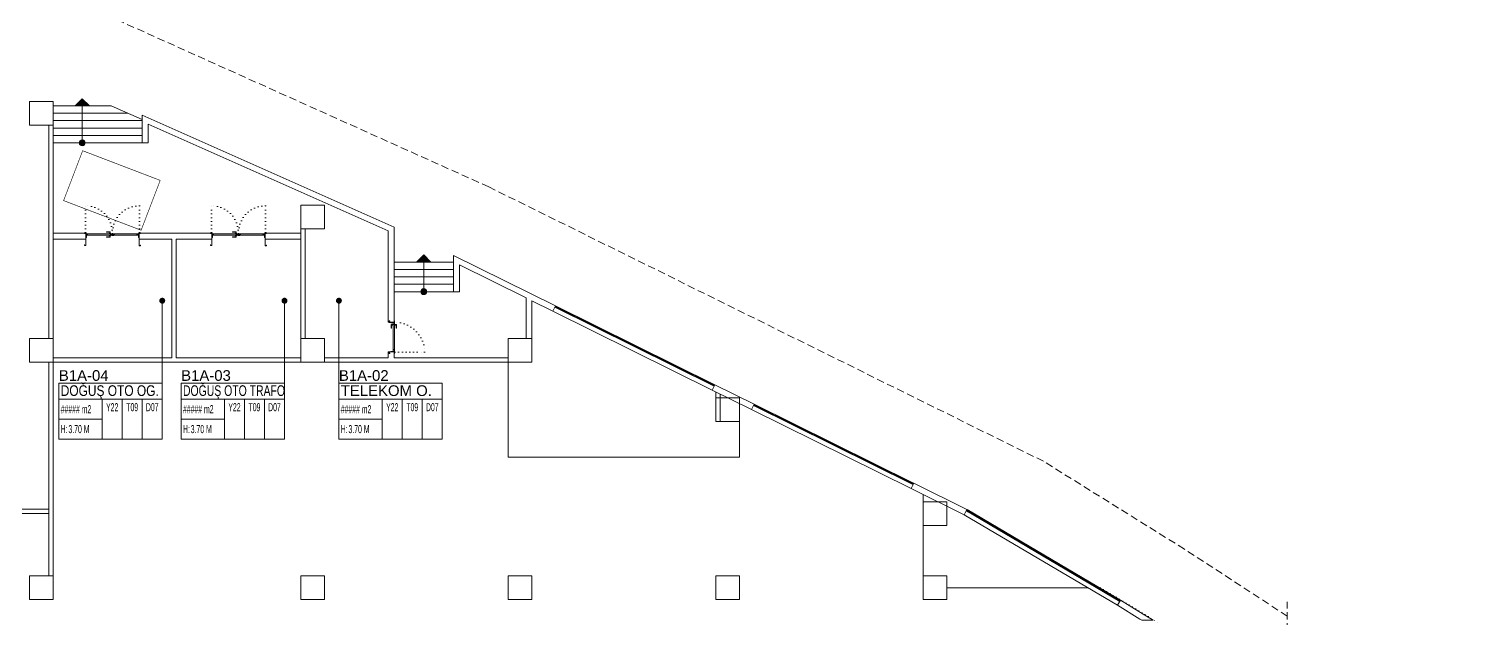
# Model space of a CAD drawing. Header units: metres. Extents: x -13621 to 152406, y -16073 to 22221.
# Drawn here: x 91522 to 96375, y 3937 to 5925 of the extents above; entities that cross this region are included whole.
import ezdxf
from ezdxf.enums import TextEntityAlignment as Align

# ---------------------------------------------------------------- set-up
doc = ezdxf.new("R2010")
doc.units = ezdxf.units.M
doc.header["$LTSCALE"] = 100
doc.header["$MEASUREMENT"] = 0
doc.linetypes.add('DOT2', pattern=[0.125, 0, -0.125])
doc.linetypes.add('HIDDEN', pattern=[0.375, 0.25, -0.125])
doc.layers.get('0').update_dxf_attribs({"color": 9, "lineweight": 9})
for name, color, linetype, lineweight in [('00', 9, 'Continuous', 9), ('01', 9, 'Continuous', 9), ('05S', 9, 'Continuous', 9), ('06B', 9, 'Continuous', 9), ('06C', 9, 'Continuous', 9), ('06D', 9, 'Continuous', 9), ('10', 9, 'Continuous', 9), ('15', 9, 'Continuous', 9), ('19', 9, 'Continuous', 9), ('20', 9, 'DOT2', 9), ('21_mahal200', 9, 'Continuous', 9)]:
    doc.layers.add(name, color=color, linetype=linetype, lineweight=lineweight)
doc.styles.add('Arial', font='arial.ttf', dxfattribs={"height": 2.5})
doc.styles.add('MuuM_TEXT-STANDART', font='ARIALN.TTF')
doc.dimstyles.new('MuuM_DIM200', dxfattribs={"dimscale": 20, "dimtxt": 2, "dimasz": 1, "dimexe": 1, "dimexo": 1, "dimgap": 1, "dimtad": 1, "dimdec": 1, "dimrnd": 0.5, "dimdsep": 46, "dimtxsty": 'MuuM_TEXT-STANDART', "dimblk": 'ARCHTICK', "dimcen": 0, "dimdle": 0.15, "dimclrd": 256, "dimclre": 256, "dimclrt": 256, "dimadec": 0, "dimazin": 0, "dimtfac": 5, "dimtdec": 1, "dimtix": 1, "dimtmove": 2, "dimatfit": 3, "dimldrblk": 'DOT', "dimfxl": 3, "dimfxlon": 1, "dimtolj": 1, "dimlwd": -1, "dimlwe": -1, "dimarcsym": 0})

# ---------------------------------------------------------------- blocks, each defined once
blk = doc.blocks.new('p-kolon_80x80')
blk.add_lwpolyline([(-40, -40), (40, -40), (40, 40), (-40, 40)], close=True)
blk = doc.blocks.new('1.Bod.Ara.Sitatik Elk')
at = {"layer": '01'}
for p in [(7565, -2990), (8480, -3340), (7565, -3790), (8480, -3790), (9180, -3790), (9880, -3990), (10580, -4340), (7565, -4590), (8480, -4590), (9180, -4590), (9880, -4590), (10580, -4590)]:
    blk.add_blockref('p-kolon_80x80', p, dxfattribs=at)
blk = doc.blocks.new('_ArchTick')
at = {"color": 0, "linetype": 'ByBlock', "const_width": 0.15}
blk.add_lwpolyline([(-0.5, -0.5), (0.5, 0.5)], dxfattribs=at)
blk = doc.blocks.new('_Dot')
at = {"color": 0, "linetype": 'ByBlock', "lineweight": -2}
blk.add_line((-0.5, 0), (-1, 0), dxfattribs=at)
at = {"color": 0, "linetype": 'ByBlock', "const_width": 0.5}
blk.add_lwpolyline([(-0.25, 0, 1), (0.25, 0, 1)], format="xyb", close=True, dxfattribs=at)
blk = doc.blocks.new('0_roomno2')
blk.add_lwpolyline([(19.38, -10.5), (0, -10.5), (0, 0), (19.38, 0)], close=True)
for points in [[(0, -3), (19.38, -3)], [(8.12, -3), (8.12, -10.5)], [(11.88, -3), (11.88, -10.5)], [(15.62, -3), (15.62, -10.5)], [(0, -6.75), (8.12, -6.75)]]:
    blk.add_lwpolyline(points)
at = {"style": 'MuuM_TEXT-STANDART', "width": 0.6}
blk.add_text('H:', height=1.5, dxfattribs=at).set_placement((0.35, -8.61), align=Align.MIDDLE_LEFT)
at = {"style": 'Arial'}
blk.add_attdef('ODANO', (0, 1.17), '', height=2, dxfattribs=at)
blk.add_attdef('MEKANADI', text='', height=2, dxfattribs=at).set_placement((0.35, -3), align=Align.BOTTOM_LEFT)
at = {"style": 'MuuM_TEXT-STANDART', "width": 0.6}
for tag, p in [('M2', (0.35, -4.88)), ('TEMIZTAVANYUKSEKLIGI', (1.8, -8.61))]:
    blk.add_attdef(tag, text='', height=1.5, dxfattribs=at).set_placement(p, align=Align.MIDDLE_LEFT)
for tag, p in [('YER01', (10, -4.5)), ('TAVAN01', (13.75, -4.5)), ('DUVAR01', (17.5, -4.5)), ('YER02', (10, -6.75)), ('TAVAN02', (13.75, -6.75)), ('DUVAR02', (17.5, -6.75)), ('YER03', (10, -9)), ('TAVAN03', (13.75, -9)), ('DUVAR03', (17.5, -9))]:
    blk.add_attdef(tag, text='', height=1.5, dxfattribs=at).set_placement(p, align=Align.MIDDLE_CENTER)
blk = doc.blocks.new('prf-scr2')
at = {"linetype": 'DOT2', "ltscale": 10}
blk.add_line((0, 0.2), (0, -1.1), dxfattribs=at)
for p, q in [((-0.1, -0.2), (0.1, -0.3)), ((0.1, -0.2), (-0.1, -0.2)), ((0.1, -0.3), (-0.1, -0.3)), ((-0.1, -0.3), (0.1, -0.4)), ((0.1, -0.4), (-0.1, -0.4)), ((0.1, -0.5), (-0.1, -0.4)), ((-0.1, -0.4), (0.1, -0.4)), ((0.1, -0.6), (-0.1, -0.5)), ((-0.1, -0.5), (0.1, -0.5)), ((-0.1, -0.6), (0.1, -0.7)), ((0.1, -0.6), (-0.1, -0.6)), ((-0.1, -0.6), (0.1, -0.6)), ((-0.1, -0.7), (0.1, -0.8)), ((0.1, -0.7), (-0.1, -0.7)), ((-0.1, -0.8), (0.1, -0.8)), ((0.1, -0.8), (-0.1, -0.8)), ((0.1, -0.2), (0, -0.1)), ((0, -0.2), (0.1, -0.2))]:
    blk.add_line(p, q)
blk.add_lwpolyline([(0.2, 0), (-0.2, 0), (-0.2, 0), (-0.1, -0.1), (0.1, -0.1), (0.2, 0), (0.2, 0)], close=True)
for points in [[(0.2, 0), (-0.2, 0)], [(-0.1, -0.1), (-0.1, -0.2), (-0.1, -0.2), (-0.1, -0.2), (-0.1, -0.2), (-0.1, -0.3), (-0.1, -0.3), (-0.1, -0.3), (-0.1, -0.3), (-0.1, -0.4), (-0.1, -0.4), (-0.1, -0.4), (-0.1, -0.4), (-0.1, -0.4), (-0.1, -0.5), (-0.1, -0.5), (-0.1, -0.5), (-0.1, -0.5), (-0.1, -0.5), (-0.1, -0.5), (-0.1, -0.6), (-0.1, -0.6), (-0.1, -0.6), (-0.1, -0.6), (-0.1, -0.6), (-0.1, -0.7), (-0.1, -0.7), (-0.1, -0.7), (-0.1, -0.7), (-0.1, -0.7), (-0.1, -0.8), (-0.1, -0.8), (-0.1, -0.8), (-0.1, -0.8), (0, -0.9), (0, -0.9), (0, -0.9), (0.1, -0.8), (0.1, -0.8), (0.1, -0.7), (0.1, -0.7), (0.1, -0.7), (0.1, -0.7), (0.1, -0.7), (0.1, -0.7), (0.1, -0.6), (0.1, -0.6), (0.1, -0.6), (0.1, -0.6), (0.1, -0.6), (0.1, -0.5), (0.1, -0.5), (0.1, -0.5), (0.1, -0.5), (0.1, -0.4), (0.1, -0.4), (0.1, -0.4), (0.1, -0.4), (0.1, -0.4), (0.1, -0.3), (0.1, -0.3), (0.1, -0.3), (0.1, -0.3), (0.1, -0.3), (0.1, -0.3), (0.1, -0.2), (0.1, -0.2), (0.1, -0.2), (0.1, -0.2), (0.1, -0.2), (0.1, -0.1)]]:
    blk.add_lwpolyline(points)
blk = doc.blocks.new('gr-p-barel kilitli kapı kolu')
at = {"layer": '05S'}
h = blk.add_hatch(color=256, dxfattribs=at)
h.paths.add_polyline_path([(1.3, 0.8), (-1.3, 0.8), (-1.3, 0.7), (1.3, 0.7)])
h.paths.add_polyline_path([(2.75, 0.7), (-2.75, 0.7), (-2.75, 0), (2.75, 0)])
h.paths.add_polyline_path([(-11.7, 4.9), (-11.7, 6.7), (0.9, 6.7), (0.9, 0.8), (-0.9, 0.8), (-0.9, 4.9)])
at = {"flags": 128}
for points in [[(-0.9, 0.8), (-0.9, 4.9), (-11.7, 4.9), (-11.7, 6.7), (0.9, 6.7), (0.9, 0.8)], [(-0.8, 5), (0.8, 6.6)]]:
    blk.add_lwpolyline(points, dxfattribs=at)
blk.add_lwpolyline([(-2.75, 0), (-2.75, 0.7), (2.75, 0.7), (2.75, 0)])
blk.add_lwpolyline([(-1.3, 0.7), (1.3, 0.7), (1.3, 0.8), (-1.3, 0.8)], close=True)
blk = doc.blocks.new('K2_SAC')
at = {"layer": '06C'}
blk.add_lwpolyline([(-71.5, 60.3, 1), (-71.8, 59.6), (-69.9, 58.9), (-69.6, 59.7), (-71.6, 60.4)], format="xyb", dxfattribs=at)
blk.add_arc((-71.6, 60), 0.5, 34.0049, 287.7447, dxfattribs=at)
at = {"layer": '10'}
for points in [[(-161, 84.1, 0.414214), (-160.8, 83.7), (-159.8, 83.3, 0.414214), (-159.5, 83.5), (-157.4, 89.6, 0.414214), (-157.5, 90, 0.414214), (-157.9, 89.8), (-158.2, 88.9), (-159.2, 89.3), (-156.2, 97.8, 0.414214), (-156.4, 98.1), (-160.6, 99.6, 0.414214), (-160.9, 99.4), (-161.2, 98.5, 0.414214), (-161, 98.2), (-160, 97.8), (-159.9, 98), (-161, 98.4, -0.414214), (-161, 98.5), (-160.7, 99.3, -0.414214), (-160.6, 99.4), (-156.5, 97.9, -0.414214), (-156.4, 97.8), (-159.4, 89.1), (-158.1, 88.7), (-157.7, 89.7, -0.414214), (-157.6, 89.8, -0.414214), (-157.5, 89.6), (-159.6, 83.6, -0.414214), (-159.8, 83.5), (-160.7, 83.9, -0.414214), (-160.8, 84), (-160.5, 84.8), (-160.7, 84.9)], [(-156.5, 98.7), (-155.4, 97.7), (-156.3, 94.9), (-156.2, 94.9), (-155.2, 97.7), (-156.3, 98.8, 14.796002)], [(-174.4, 60.3, 0.414214), (-174.4, 60.2), (-170.2, 58.7, 0.414214), (-170.1, 58.8), (-159.7, 88.3), (-159.5, 88.2), (-169.9, 58.7, -0.414214), (-170.3, 58.6), (-174.4, 60, -0.414214), (-174.6, 60.4), (-174.3, 61.2, -0.414214), (-173.9, 61.4), (-172.9, 61.1), (-173, 60.9), (-174, 61.2, 0.414214), (-174.1, 61.2)], [(4, -2.7, -0.414214), (3.9, -2.7), (-0.3, -1.3, -0.414214), (-0.4, -1.2), (10.4, 29.3), (10.2, 29.4), (-0.6, -1.1, 0.414214), (-0.4, -1.5), (3.8, -2.9, 0.414214), (4.2, -2.7), (4.5, -1.9, 0.414214), (4.3, -1.5), (3.2, -1.1), (3.2, -1.3), (4.2, -1.7, -0.414214), (4.3, -1.8)], [(8.7, 25.2, -0.414214), (8.3, 25), (7.4, 25.4, -0.414214), (7.2, 25.7), (9.3, 31.8, -0.414214), (9.7, 32, -0.414214), (9.9, 31.6), (9.6, 30.7), (10.5, 30.4), (13.5, 38.9, -0.414214), (13.9, 39.1), (18, 37.7, -0.414214), (18.2, 37.3), (17.9, 36.4, -0.414214), (17.5, 36.2), (16.5, 36.6), (16.5, 36.8), (17.6, 36.4, 0.414214), (17.7, 36.5), (18, 37.3, 0.414214), (17.9, 37.5), (13.8, 38.9, 0.414214), (13.7, 38.8), (10.6, 30.2), (9.3, 30.6), (9.7, 31.7, 0.414214), (9.6, 31.8, 0.414214), (9.5, 31.7), (7.4, 25.7, 0.414214), (7.5, 25.5), (8.4, 25.2, 0.414214), (8.5, 25.3), (8.8, 26.1), (9, 26.1)], [(14.3, 39.5), (12.8, 39.3), (11.8, 36.6), (11.6, 36.7), (12.6, 39.5), (14.2, 39.7, -14.796002)]]:
    blk.add_lwpolyline(points, format="xyb", close=True, dxfattribs=at)
for points in [[(-73.8, 64.8), (-74.4, 62.9), (-74.1, 62.8), (-74.5, 61.8), (-157.3, 90.5), (-157, 91.5), (-156.7, 91.4), (-156.1, 93.3), (-156.3, 93.4), (-156.9, 91.8), (-157.2, 91.9), (-157.7, 90.3), (-74.3, 61.4), (-73.8, 63), (-74, 63.1), (-73.5, 64.7)], [(-74.4, 62.9), (-73.8, 64.8), (-73.2, 64.6), (-72.7, 66.1), (-156.1, 95.1), (-156.6, 93.5), (-156.1, 93.3), (-156.7, 91.4), (-156.4, 91.3), (-155.7, 93.5), (-156.2, 93.7), (-155.9, 94.7), (-73, 66), (-73.4, 65), (-74, 65.2), (-74.7, 63), (-74.4, 62.9)], [(-72.2, 64.2), (-72.8, 62.3), (-73.1, 62.4), (-73.4, 61.4), (9.9, 32.5), (10.2, 33.5), (9.9, 33.6), (10.6, 35.5), (10.9, 35.4), (10.3, 33.8), (10.6, 33.7), (10.1, 32.2), (-73.8, 61.3), (-73.3, 62.8), (-73, 62.7), (-72.4, 64.3)], [(-72.8, 62.3), (-72.2, 64.2), (-72.7, 64.4), (-72.2, 66), (11.7, 36.9), (11.2, 35.3), (10.6, 35.5), (9.9, 33.6), (9.7, 33.7), (10.4, 35.9), (11, 35.7), (11.3, 36.7), (-72, 65.6), (-72.3, 64.6), (-71.8, 64.4), (-72.5, 62.2), (-72.8, 62.3)]]:
    blk.add_lwpolyline(points, dxfattribs=at)
for points in [[(-156.7, 90.5), (-152.9, 89.2), (-151.6, 93), (-155.4, 94.3)], [(-156.3, 90.7), (-153.1, 89.6), (-152, 92.8), (-155.2, 93.9)], [(-75, 62.2), (-80.7, 64.1), (-79.3, 67.9), (-73.7, 66)], [(-75.2, 62.6), (-80.3, 64.3), (-79.2, 67.5), (-74.1, 65.8)], [(-75.2, 61), (-73.4, 60.4), (-73.2, 60.9), (-75.6, 61.7), (-75.6, 61.7), (-75.7, 61.2)], [(-71.3, 66.4), (-73.1, 67), (-73.3, 66.5), (-71.5, 65.9), (-70.9, 65.7), (-70.7, 66.2)], [(-72.8, 61.4), (-67.1, 59.5), (-65.8, 63.2), (-71.5, 65.2)], [(-72.4, 61.6), (-67.3, 59.8), (-66.2, 63.1), (-71.3, 64.8)], [(9.4, 32.9), (3.7, 34.9), (5, 38.7), (10.7, 36.7)], [(9.2, 33.3), (4.1, 35.1), (5.2, 38.3), (10.3, 36.5)]]:
    blk.add_lwpolyline(points, close=True, dxfattribs=at)
for centre in [(-156.9, 99.4), (15, 39.8)]:
    blk.add_circle(centre, 0.55, dxfattribs=at)
at = {"layer": '20'}
for p, q in [((-156.9, 99.4), (-127.2, 184.9)), ((15, 39.8), (44.6, 125.3))]:
    blk.add_line(p, q, dxfattribs=at)
at = {"layer": '20', "linetype": 'HIDDEN'}
for points in [[(-156.6, 98), (-157, 96.8), (-158.4, 97.2), (-158, 98.5)], [(-156.5, 98.7), (-157.1, 97), (-158.1, 97.4), (-157.6, 99.1)], [(13.9, 38.9), (13.5, 37.6), (14.9, 37.2), (15.3, 38.4)], [(14.3, 39.5), (13.7, 37.8), (14.8, 37.4), (15.3, 39.1)]]:
    blk.add_lwpolyline(points, dxfattribs=at)
at = {"layer": '20'}
for centre, start, end in [((-156.9, 99.4), 338.4691, 70.8748), ((15, 39.8), 70.8748, 163.2805)]:
    blk.add_arc(centre, 90.5, start, end, dxfattribs=at)
at = {"layer": '06B', "xscale": -1, "rotation": 160.8747897857572}
blk.add_blockref('gr-p-barel kilitli kapı kolu', (-81.9, 64), dxfattribs=at)
at = {"layer": '06B', "rotation": 340.8747897857572}
blk.add_blockref('gr-p-barel kilitli kapı kolu', (-80.2, 68.8), dxfattribs=at)
at = {"layer": '10', "rotation": 70.87478978575723}
for p in [(-156.6, 92.6), (-72.7, 63.5)]:
    blk.add_blockref('prf-scr2', p, dxfattribs=at)
at = {"layer": '10', "xscale": -1, "rotation": 250.8747897857573}
for p in [(-73.8, 63.9), (10.6, 34.6)]:
    blk.add_blockref('prf-scr2', p, dxfattribs=at)
blk = doc.blocks.new('K-SAC-01')
at = {"layer": '10'}
for points in [[(-4.6, 16.2, -0.414214), (-4.5, 16.3), (-0.1, 16.3, -0.414214), (0, 16.2), (0, 5.9), (0.2, 5.9), (0.2, 16.2, 0.414214), (-0.1, 16.5), (-4.5, 16.5, 0.414214), (-4.8, 16.2), (-4.8, 15.3, 0.414214), (-4.5, 15), (-3.4, 15), (-3.4, 15.2), (-4.5, 15.2, -0.414214), (-4.6, 15.3)], [(0.2, 10.3, -0.414214), (0.5, 10.6), (1.5, 10.6, -0.414214), (1.8, 10.3), (1.8, 3.9, -0.414214), (1.5, 3.6, -0.414214), (1.2, 3.9), (1.2, 4.8), (0.2, 4.8), (0.2, -1.2, -0.414214), (-0.1, -1.5), (-4.5, -1.5, -0.414214), (-4.8, -1.2), (-4.8, -0.3, -0.414214), (-4.5, 0), (-3.4, 0), (-3.4, -0.2), (-4.5, -0.2, 0.414214), (-4.6, -0.3), (-4.6, -1.2, 0.414214), (-4.5, -1.3), (-0.1, -1.3, 0.414214), (0, -1.2), (0, 5), (1.4, 5), (1.4, 3.9, 0.414214), (1.5, 3.8, 0.414214), (1.6, 3.9), (1.6, 10.3, 0.414214), (1.5, 10.4), (0.5, 10.4, 0.414214), (0.4, 10.3), (0.4, 9.4), (0.2, 9.4)], [(-0.4, -2), (1, -1.4), (1, 1.5), (1.2, 1.5), (1.2, -1.5), (-0.3, -2.2, -14.796002)], [(99.8, 10.3, 0.414214), (99.5, 10.6), (98.5, 10.6, 0.414214), (98.2, 10.3), (98.2, 3.9, 0.414214), (98.5, 3.6, 0.414214), (98.8, 3.9), (98.8, 4.8), (99.8, 4.8), (99.8, -1.2, 0.414214), (100.1, -1.5), (104.5, -1.5, 0.414214), (104.8, -1.2), (104.8, -0.3, 0.414214), (104.5, 0), (103.4, 0), (103.4, -0.2), (104.5, -0.2, -0.414214), (104.6, -0.3), (104.6, -1.2, -0.414214), (104.5, -1.3), (100.1, -1.3, -0.414214), (100, -1.2), (100, 5), (98.6, 5), (98.6, 3.9, -0.414214), (98.5, 3.8, -0.414214), (98.4, 3.9), (98.4, 10.3, -0.414214), (98.5, 10.4), (99.5, 10.4, -0.414214), (99.6, 10.3), (99.6, 9.4), (99.8, 9.4)], [(104.6, 16.2, 0.414214), (104.5, 16.3), (100.1, 16.3, 0.414214), (100, 16.2), (100, 5.9), (99.8, 5.9), (99.8, 16.2, -0.414214), (100.1, 16.5), (104.5, 16.5, -0.414214), (104.8, 16.2), (104.8, 15.3, -0.414214), (104.5, 15), (103.4, 15), (103.4, 15.2), (104.5, 15.2, 0.414214), (104.6, 15.3)]]:
    blk.add_lwpolyline(points, format="xyb", close=True, dxfattribs=at)
for points in [[(98.8, 0.1), (98.8, 2.1), (99.1, 2.1), (99.1, 3.2), (1.5, 3.2), (1.5, 2.1), (1.8, 2.1), (1.8, 0.1), (1.5, 0.1), (1.5, 1.9), (1.2, 1.9), (1.2, 3.5), (99.4, 3.5), (99.4, 1.9), (99.1, 1.9), (99.1, 0.1)], [(98.8, 2.1), (98.8, 0.1), (99.4, 0.1), (99.4, -1.5), (1.2, -1.5), (1.2, 0.1), (1.8, 0.1), (1.8, 2.1), (2.1, 2.1), (2.1, -0.1), (1.5, -0.1), (1.5, -1.2), (99.1, -1.2), (99.1, -0.1), (98.5, -0.1), (98.5, 2.1), (98.8, 2.1)]]:
    blk.add_lwpolyline(points, dxfattribs=at)
for points in [[(2.1, 3), (8.1, 3), (8.1, -1), (2.1, -1)], [(2.4, 2.7), (7.8, 2.7), (7.8, -0.7), (2.4, -0.7)], [(98.5, 3), (92.5, 3), (92.5, -1), (98.5, -1)], [(98.2, 2.7), (92.8, 2.7), (92.8, -0.7), (98.2, -0.7)]]:
    blk.add_lwpolyline(points, close=True, dxfattribs=at)
blk.add_circle((-0.9, -2.5), 0.55, dxfattribs=at)
at = {"layer": '20', "linetype": 'HIDDEN'}
for points in [[(-0.2, -1.3), (-0.2, 0), (-1.7, 0), (-1.7, -1.3)], [(-0.4, -2), (-0.4, -0.2), (-1.5, -0.2), (-1.5, -2)]]:
    blk.add_lwpolyline(points, dxfattribs=at)
at = {"layer": '20'}
blk.add_lwpolyline([(-0.9, -2.5), (-0.9, -102.9)], dxfattribs=at)
blk.add_arc((-0.9, -2.5), 100.4, 270, 1.5131, dxfattribs=at)
at = {"layer": '06B'}
blk.add_blockref('gr-p-barel kilitli kapı kolu', (91.4, 3.5), dxfattribs=at)
at = {"layer": '06B', "xscale": -1, "rotation": 180}
blk.add_blockref('gr-p-barel kilitli kapı kolu', (91.4, -1.5), dxfattribs=at)
at = {"layer": '10', "xscale": -1, "rotation": 90}
blk.add_blockref('prf-scr2', (1.5, 1), dxfattribs=at)
at = {"layer": '10', "rotation": 270}
blk.add_blockref('prf-scr2', (99.1, 1.2), dxfattribs=at)
blk = doc.blocks.new('prf-10x10')
blk.add_lwpolyline([(-5, -5), (5, -5), (5, 5), (-5, 5)], close=True)
at = {"color": 255}
blk.add_solid([(-5, -5), (5, -5), (-5, 5), (5, 5)], dxfattribs=at)
at = {"layer": '10'}
blk.add_point((0, 0), dxfattribs=at)
blk = doc.blocks.new('*U377')
at = {"layer": '06D'}
blk.add_lwpolyline([(-2.5, 600), (2.5, 600), (2.5, 0), (-2.5, 0)], close=True, dxfattribs=at)
at = {"layer": '15'}
blk.add_lwpolyline([(0, 595), (0, 5)], dxfattribs=at)
at = {"layer": '10', "xscale": 0.5, "yscale": 0.5, "rotation": 90}
for p in [(0, 597.5), (0, 2.5)]:
    blk.add_blockref('prf-10x10', p, dxfattribs=at)
blk = doc.blocks.new('1.Bod.Ara.Mimari Elk')
at = {"layer": '19'}
h = blk.add_hatch(color=256, dxfattribs=at)
h.dxf.hatch_style = 1
h.paths.add_polyline_path([(7726.94, -2965), (7678.94, -2965), (7702.94, -2940.96)])
h = blk.add_hatch(color=256, dxfattribs=at)
h.dxf.hatch_style = 1
edge = h.paths.add_edge_path()
edge.add_arc((7702.94, -3090), 10, 0, 360)
h = blk.add_hatch(color=256, dxfattribs=at)
h.dxf.hatch_style = 1
h.paths.add_polyline_path([(8879, -3491.79), (8831, -3491.79), (8855, -3467.75)])
h = blk.add_hatch(color=256, dxfattribs=at)
h.dxf.hatch_style = 1
edge = h.paths.add_edge_path()
edge.add_arc((8855, -3591.79), 10, 0, 360)
at = {"layer": '00'}
for points in [[(7925, -3090), (7905, -3090), (7905, -2996.29), (8755, -3374.17), (8755, -3695)], [(7925, -3090), (7925, -3027.07), (8735, -3387.16), (8735, -3695), (8755, -3695)], [(7605, -3395), (7715, -3395), (7715, -3415), (7605, -3415)], [(8020, -3415), (8140, -3415), (8140, -3395), (7895, -3395), (7895, -3415), (8005, -3415)], [(8440, -3395), (8320, -3395), (8320, -3415), (8440, -3415)], [(8440, -3750), (8440, -3380)], [(8455, -3750), (8455, -3380)], [(8005, -3815), (8005, -3415)], [(8020, -3815), (8020, -3415)], [(7605, -3815), (8005, -3815)], [(7605, -3830), (8440, -3830)], [(8020, -3815), (8440, -3815)], [(8520, -3815), (8735, -3815), (8735, -3795), (8755, -3795), (8755, -3815), (9140, -3815)], [(8520, -3830), (9140, -3830)], [(9828.26, -3923.65), (9961.09, -3989.34), (9969.96, -3971.41), (9837.13, -3905.72), (9828.26, -3923.65)], [(9840, -4030), (9840, -3929.45)], [(9855, -3936.87), (9855, -4030)], [(10498.91, -4255.32), (10678.41, -4344.1), (10687.27, -4326.17), (10507.78, -4237.4), (10498.91, -4255.32)], [(7375, -4325), (7590, -4325)], [(7375, -4340), (7590, -4340)], [(11195.23, -4649.22), (11270.81, -4696.29), (11276.91, -4700), (11315.35, -4700), (11281.55, -4679.42), (11205.8, -4632.24), (11195.23, -4649.22)]]:
    blk.add_lwpolyline(points, dxfattribs=at)
for points in [[(7605, -3030), (7605, -3750), (7590, -3750), (7590, -3030)], [(9200, -3750), (9200, -3612.94), (8975, -3501.66), (8975, -3591.79), (8955, -3591.79), (8955, -3469.46), (9299.3, -3639.74), (9290.44, -3657.66), (9220, -3622.83), (9220, -3750)], [(7605, -3830), (7605, -4550), (7590, -4550), (7590, -3830)]]:
    blk.add_lwpolyline(points, close=True, dxfattribs=at)
at = {"layer": '06D'}
for points in [[(9827.98, -3923.5), (9290.15, -3657.52)], [(9920, -3969.02), (9920, -4150), (9140, -4150), (9140, -3830)], [(10498.63, -4255.17), (9960.8, -3989.2)], [(10540, -4275.65), (10540, -4550)], [(11194.96, -4649.05), (10678.28, -4344.02)], [(10620, -4590), (11094.94, -4590)]]:
    blk.add_lwpolyline(points, dxfattribs=at)
at = {"layer": '19', "linetype": 'Continuous'}
for points in [[(7605, -3075), (7605, -2950)], [(7605, -2965), (7800.88, -2965), (7905, -3011.72)], [(7605, -2990), (7856.59, -2990)], [(7702.94, -3090), (7702.94, -2965)], [(7605, -3015), (7905, -3015)], [(7605, -3040), (7905, -3040)], [(7605, -3065), (7905, -3065)], [(7605, -3090), (7905, -3090)], [(8755, -3491.79), (8955, -3491.79)], [(8855, -3591.79), (8855, -3491.79)], [(8755, -3516.79), (8955, -3516.79)], [(8755, -3541.79), (8955, -3541.79)], [(8755, -3566.79), (8955, -3566.79)], [(8755, -3591.79), (8955, -3591.79)]]:
    blk.add_lwpolyline(points, dxfattribs=at)
at = {"layer": '19'}
for points in [[(7726.94, -2965), (7678.94, -2965), (7702.94, -2940.96)], [(8879, -3491.79), (8831, -3491.79), (8855, -3467.75)]]:
    blk.add_lwpolyline(points, close=True, dxfattribs=at)
for centre in [(7702.94, -3090), (8855, -3591.79)]:
    blk.add_circle(centre, 10, dxfattribs=at)
at = {"layer": '20', "linetype": 'HIDDEN'}
for points in [[(11767.85, -4685.8), (11421.22, -4460.1), (10945.13, -4163.64), (9074.53, -3238.51), (6612.89, -2132.43), (4752.35, -1474.85), (3821.13, -1227.81)], [(11767.85, -5110), (11767.85, -4638.07)]]:
    blk.add_lwpolyline(points, dxfattribs=at)
at = {"layer": '20', "const_width": 2}
blk.add_lwpolyline([(7704.31, -3116.47), (7640, -3284.59), (7901.52, -3384.62), (7965.83, -3216.5)], close=True, dxfattribs=at)
at = {"layer": '20'}
blk.add_lwpolyline([(11136.56, -4590), (11320, -4700), (11759.99, -5092.75, -0.2171689), (11767.85, -5110), (11767.85, -5390), (12185.66, -6150), (12540, -7329.46), (12540, -9344.49), (12425, -9504.28)], format="xyb", dxfattribs=at)
for name, p, rotation in [('*U377', (9835.74, -3907.81), 63.6859951057757), ('K-SAC-01', (8755, -3795), 90), ('*U377', (10506.39, -4239.49), 63.6859951057757), ('*U377', (11203.85, -4633.98), 59.44386270573685)]:
    blk.add_blockref(name, p, dxfattribs=dict(rotation=rotation))
at = {"layer": '01'}
for p in [(9880, -3990), (10580, -4340)]:
    blk.add_blockref('p-kolon_80x80', p, dxfattribs=at)
at = {"layer": '10', "rotation": 19.12521021339945}
for p in [(7894.82, -3435.22), (8319.82, -3435.22)]:
    blk.add_blockref('K2_SAC', p, dxfattribs=at)
at = {"layer": '21_mahal200'}
ref = blk.add_blockref('0_roomno2', (7623.98, -3900.25), dxfattribs=dict(at, xscale=18, yscale=18, zscale=18))
ref.add_attrib('ODANO', 'B1A-04', (7623.98, -3892.47), dxfattribs={"layer": '0', "height": 36, "style": 'Arial'})
ref.add_attrib('MEKANADI', 'DOĞUŞ OTO OG.', dxfattribs={"layer": '0', "height": 36, "style": 'Arial', "width": 0.8}).set_placement((7630.28, -3954.25), align=Align.BOTTOM_LEFT)
ref.add_attrib('M2', '##### m2', dxfattribs={"layer": '0', "height": 27, "style": 'MuuM_TEXT-STANDART', "width": 0.6}).set_placement((7630.28, -3988), align=Align.MIDDLE_LEFT)
ref.add_attrib('TEMIZTAVANYUKSEKLIGI', '3.70 M', dxfattribs={"layer": '0', "height": 27, "style": 'MuuM_TEXT-STANDART', "width": 0.6}).set_placement((7656.38, -4055.19), align=Align.MIDDLE_LEFT)
ref.add_attrib('YER01', 'Y22', dxfattribs={"layer": '0', "height": 27, "style": 'MuuM_TEXT-STANDART', "width": 0.6}).set_placement((7803.98, -3981.25), align=Align.MIDDLE_CENTER)
ref.add_attrib('TAVAN01', 'T09', dxfattribs={"layer": '0', "height": 27, "style": 'MuuM_TEXT-STANDART', "width": 0.6}).set_placement((7871.48, -3981.25), align=Align.MIDDLE_CENTER)
ref.add_attrib('DUVAR01', 'D07', dxfattribs={"layer": '0', "height": 27, "style": 'MuuM_TEXT-STANDART', "width": 0.6}).set_placement((7938.98, -3981.25), align=Align.MIDDLE_CENTER)
ref = blk.add_blockref('0_roomno2', (8036.47, -3900.25), dxfattribs=dict(at, xscale=18, yscale=18, zscale=18))
ref.add_attrib('ODANO', 'B1A-03', (8036.47, -3892.47), dxfattribs={"layer": '0', "height": 36, "style": 'Arial'})
ref.add_attrib('MEKANADI', 'DOĞUŞ OTO TRAFO', dxfattribs={"layer": '0', "height": 36, "style": 'Arial', "width": 0.7}).set_placement((8042.77, -3954.25), align=Align.BOTTOM_LEFT)
ref.add_attrib('M2', '##### m2', dxfattribs={"layer": '0', "height": 27, "style": 'MuuM_TEXT-STANDART', "width": 0.6}).set_placement((8042.77, -3988), align=Align.MIDDLE_LEFT)
ref.add_attrib('TEMIZTAVANYUKSEKLIGI', '3.70 M', dxfattribs={"layer": '0', "height": 27, "style": 'MuuM_TEXT-STANDART', "width": 0.6}).set_placement((8068.87, -4055.19), align=Align.MIDDLE_LEFT)
ref.add_attrib('YER01', 'Y22', dxfattribs={"layer": '0', "height": 27, "style": 'MuuM_TEXT-STANDART', "width": 0.6}).set_placement((8216.47, -3981.25), align=Align.MIDDLE_CENTER)
ref.add_attrib('TAVAN01', 'T09', dxfattribs={"layer": '0', "height": 27, "style": 'MuuM_TEXT-STANDART', "width": 0.6}).set_placement((8283.97, -3981.25), align=Align.MIDDLE_CENTER)
ref.add_attrib('DUVAR01', 'D07', dxfattribs={"layer": '0', "height": 27, "style": 'MuuM_TEXT-STANDART', "width": 0.6}).set_placement((8351.47, -3981.25), align=Align.MIDDLE_CENTER)
ref = blk.add_blockref('0_roomno2', (8568.7, -3900.25), dxfattribs=dict(at, xscale=18, yscale=18, zscale=18))
ref.add_attrib('ODANO', 'B1A-02', (8568.7, -3892.47), dxfattribs={"layer": '0', "height": 36, "style": 'Arial'})
ref.add_attrib('MEKANADI', 'TELEKOM O.', dxfattribs={"layer": '0', "height": 36, "style": 'Arial'}).set_placement((8575, -3954.25), align=Align.BOTTOM_LEFT)
ref.add_attrib('M2', '##### m2', dxfattribs={"layer": '0', "height": 27, "style": 'MuuM_TEXT-STANDART', "width": 0.6}).set_placement((8575, -3988), align=Align.MIDDLE_LEFT)
ref.add_attrib('TEMIZTAVANYUKSEKLIGI', '3.70 M', dxfattribs={"layer": '0', "height": 27, "style": 'MuuM_TEXT-STANDART', "width": 0.6}).set_placement((8601.1, -4055.19), align=Align.MIDDLE_LEFT)
ref.add_attrib('YER01', 'Y22', dxfattribs={"layer": '0', "height": 27, "style": 'MuuM_TEXT-STANDART', "width": 0.6}).set_placement((8748.7, -3981.25), align=Align.MIDDLE_CENTER)
ref.add_attrib('TAVAN01', 'T09', dxfattribs={"layer": '0', "height": 27, "style": 'MuuM_TEXT-STANDART', "width": 0.6}).set_placement((8816.2, -3981.25), align=Align.MIDDLE_CENTER)
ref.add_attrib('DUVAR01', 'D07', dxfattribs={"layer": '0', "height": 27, "style": 'MuuM_TEXT-STANDART', "width": 0.6}).set_placement((8883.7, -3981.25), align=Align.MIDDLE_CENTER)
for points in [[(7972.73, -3622.23), (7972.73, -3900.25)], [(8385.22, -3622.23), (8385.22, -3900.25)], [(8568.7, -3622.23), (8568.7, -3900.25)]]:
    blk.add_leader(points, dimstyle='MuuM_DIM200', override={"dimasz": 1, "dimfxl": 10}, dxfattribs=at)

msp = doc.modelspace()

# ---------------------------------------------------------------- block references
for name in ['1.Bod.Ara.Mimari Elk', '1.Bod.Ara.Sitatik Elk']:
    msp.add_blockref(name, (84000, 8630))

doc.saveas('drawing.dxf')
